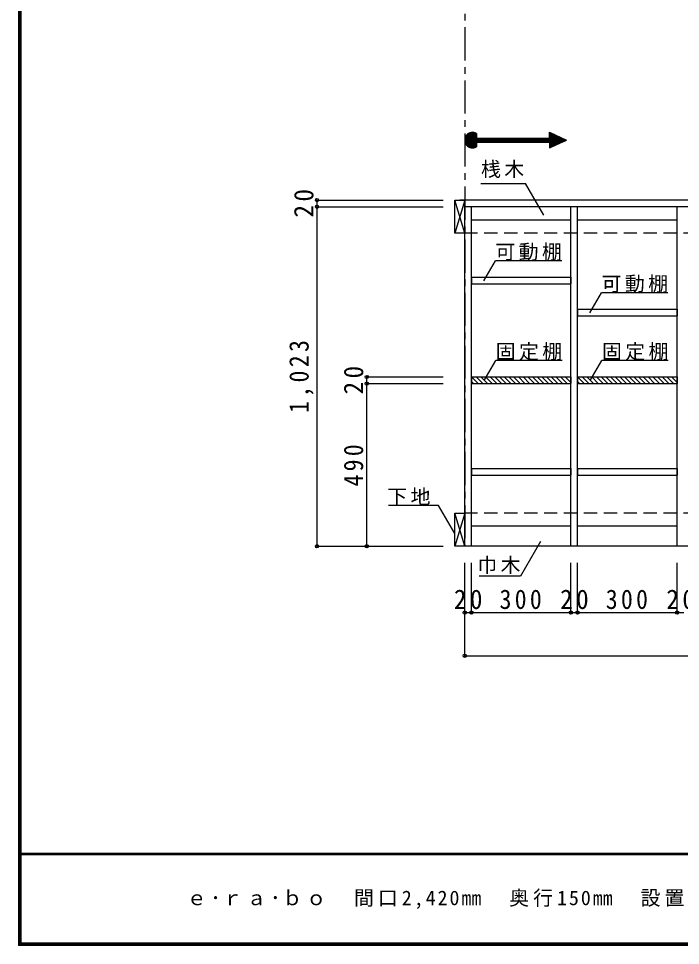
# Model space of a CAD drawing. Units: millimetres at full size, sheet at 1:20. Extents: x -3922 to 3878, y -2932 to 2722.
# Drawn here: x -3922 to -1928, y -2864 to -71 of the extents above; entities that cross this region are included whole.
import ezdxf

# ---------------------------------------------------------------- set-up
doc = ezdxf.new("R2010")
doc.units = ezdxf.units.MM
doc.header["$LTSCALE"] = 20
doc.header["$PDMODE"] = 32
doc.header["$PDSIZE"] = 10
doc.linetypes.add('CHAIN1', pattern=[8, 5, -1, 1, -1])
doc.linetypes.add('DASHED2', pattern=[3, 2, -1])
for name, color, linetype in [('0-2_本体', 2, 'Continuous'), ('0-3_固定棚', 3, 'Continuous'), ('0-7_桟木・巾木', 7, 'Continuous'), ('0-8_引き出し', 3, 'Continuous'), ('0-A_文字', 7, 'Continuous'), ('0-B_寸法', 7, 'Continuous'), ('0-C_ハッチ', 4, 'Continuous'), ('F-1_枠', 6, 'Continuous'), ('F-A_文字', 7, 'Continuous')]:
    doc.layers.add(name, color=color, linetype=linetype)
doc.styles.add('ＭＳ ゴシック', font='')
doc.styles.get('ＭＳ ゴシック').set_extended_font_data('MS Gothic')

msp = doc.modelspace()

# ---------------------------------------------------------------- linework, layer by layer
at = {"layer": '0-2_本体', "color": 3}
for p, q in [((-142.87, -618.27), (-2592.87, -618.27)), ((-2577.87, -1661.27), (-2577.87, -618.27)), ((-157.87, -638.27), (-2577.87, -638.27)), ((-2577.87, -1661.27), (-2577.87, -638.27)), ((-2557.87, -1661.27), (-2557.87, -638.27)), ((-2257.87, -1661.27), (-2257.87, -638.27)), ((-2237.87, -1661.27), (-2237.87, -638.27)), ((-1937.87, -1661.27), (-1937.87, -638.27)), ((-142.87, -1661.27), (-2577.87, -1661.27))]:
    msp.add_line(p, q, dxfattribs=at)
at = {"layer": '0-3_固定棚'}
for p, q in [((-2557.87, -850.77), (-2557.87, -870.77)), ((-2557.87, -850.77), (-2257.87, -850.77)), ((-2257.87, -850.77), (-2257.87, -870.77)), ((-2557.87, -870.77), (-2257.87, -870.77)), ((-2237.87, -946.77), (-2237.87, -966.77)), ((-2237.87, -946.77), (-1937.87, -946.77)), ((-1937.87, -946.77), (-1937.87, -966.77)), ((-2237.87, -966.77), (-1937.87, -966.77)), ((-2557.87, -1151.27), (-2557.87, -1171.27)), ((-2557.87, -1151.27), (-2257.87, -1151.27)), ((-2557.87, -1171.27), (-2257.87, -1171.27)), ((-2257.87, -1151.27), (-2257.87, -1171.27)), ((-2237.87, -1151.27), (-2237.87, -1171.27)), ((-2237.87, -1151.27), (-1937.87, -1151.27)), ((-2237.87, -1171.27), (-1937.87, -1171.27)), ((-1937.87, -1151.27), (-1937.87, -1171.27)), ((-2557.87, -1426.77), (-2557.87, -1446.77)), ((-2557.87, -1426.77), (-2257.87, -1426.77)), ((-2557.87, -1446.77), (-2257.87, -1446.77)), ((-2257.87, -1426.77), (-2257.87, -1446.77)), ((-2237.87, -1426.77), (-2237.87, -1446.77)), ((-2237.87, -1426.77), (-1937.87, -1426.77)), ((-2237.87, -1446.77), (-1937.87, -1446.77)), ((-1937.87, -1426.77), (-1937.87, -1446.77))]:
    msp.add_line(p, q, dxfattribs=at)
at = {"layer": '0-7_桟木・巾木'}
for p, q in [((-2257.87, -678.27), (-2557.87, -678.27)), ((-1937.87, -678.27), (-2237.87, -678.27)), ((-2257.87, -1601.27), (-2557.87, -1601.27)), ((-1937.87, -1601.27), (-2237.87, -1601.27))]:
    msp.add_line(p, q, dxfattribs=at)
at = {"layer": '0-8_引き出し', "color": 7}
for p, q in [((-2577.87, -618.27), (-2607.87, -718.27)), ((-2577.87, -718.27), (-2607.87, -618.27)), ((-2577.87, -1561.27), (-2607.87, -1661.27)), ((-2577.87, -1661.27), (-2607.87, -1561.27))]:
    msp.add_line(p, q, dxfattribs=at)
at = {"layer": '0-8_引き出し'}
for p, q in [((-2577.87, -718.27), (-2607.87, -718.27)), ((-2577.87, -1661.27), (-2607.87, -1661.27))]:
    msp.add_line(p, q, dxfattribs=at)
for points in [[(-2607.87, -718.27), (-2607.87, -618.27), (-2577.87, -618.27)], [(-2607.87, -1661.27), (-2607.87, -1561.27), (-2577.87, -1561.27)]]:
    msp.add_lwpolyline(points, dxfattribs=at)
at = {"layer": '0-A_文字', "linetype": 'CHAIN1'}
for p in [(-2577.87, 1822.73), (2381.17, -1661.27)]:
    msp.add_line(p, (-2577.87, -1661.27), dxfattribs=at)
at = {"layer": '0-A_文字'}
for p, q in [((-2577.86, -437.89), (-2553.91, -413.94)), ((-2577.72, -434.92), (-2556.88, -414.08)), ((-2577.68, -440.53), (-2551.27, -414.12)), ((-2577.24, -442.93), (-2548.87, -414.56)), ((-2577.06, -431.44), (-2560.37, -414.74)), ((-2576.62, -445.13), (-2546.67, -415.19)), ((-2575.82, -447.16), (-2544.64, -415.98)), ((-2575.31, -426.85), (-2564.95, -416.49)), ((-2574.88, -449.05), (-2542.75, -416.92)), ((-2321.96, -413.93), (-2271.15, -437.54)), ((-2321.96, -431.65), (-2321.96, -413.93)), ((-2321.96, -416.75), (-2320.04, -414.83)), ((-2321.96, -419.58), (-2318.11, -415.73)), ((-2321.96, -422.41), (-2316.18, -416.62)), ((-2321.96, -425.24), (-2314.25, -417.52)), ((-2321.96, -428.07), (-2312.31, -418.42)), ((-2573.8, -450.8), (-2542.45, -419.45)), ((-2572.59, -452.42), (-2542.45, -422.28)), ((-2571.26, -453.92), (-2542.45, -425.11)), ((-2569.82, -455.3), (-2542.45, -427.94)), ((-2568.25, -456.56), (-2542.45, -430.76)), ((-2566.56, -457.7), (-2540.51, -431.65)), ((-2564.73, -458.7), (-2537.68, -431.65)), ((-2562.77, -459.57), (-2534.85, -431.65)), ((-2560.65, -460.27), (-2532.02, -431.65)), ((-2558.34, -460.8), (-2542.45, -444.91)), ((-2542.45, -443.44), (-2542.45, -457.99)), ((-2542.45, -443.44), (-2321.96, -443.44)), ((-2540.99, -443.44), (-2529.19, -431.65)), ((-2538.16, -443.44), (-2526.36, -431.65)), ((-2535.33, -443.44), (-2523.53, -431.65)), ((-2532.5, -443.44), (-2520.71, -431.65)), ((-2529.67, -443.44), (-2517.88, -431.65)), ((-2526.84, -443.44), (-2515.05, -431.65)), ((-2524.02, -443.44), (-2512.22, -431.65)), ((-2521.19, -443.44), (-2509.39, -431.65)), ((-2518.36, -443.44), (-2506.56, -431.65)), ((-2515.53, -443.44), (-2503.74, -431.65)), ((-2512.7, -443.44), (-2500.91, -431.65)), ((-2509.87, -443.44), (-2498.08, -431.65)), ((-2507.04, -443.44), (-2495.25, -431.65)), ((-2504.22, -443.44), (-2492.42, -431.65)), ((-2501.39, -443.44), (-2489.59, -431.65)), ((-2498.56, -443.44), (-2486.77, -431.65)), ((-2495.73, -443.44), (-2483.94, -431.65)), ((-2492.9, -443.44), (-2481.11, -431.65)), ((-2490.07, -443.44), (-2478.28, -431.65)), ((-2487.25, -443.44), (-2475.45, -431.65)), ((-2484.42, -443.44), (-2472.62, -431.65)), ((-2481.59, -443.44), (-2469.79, -431.65)), ((-2478.76, -443.44), (-2466.97, -431.65)), ((-2475.93, -443.44), (-2464.14, -431.65)), ((-2473.1, -443.44), (-2461.31, -431.65)), ((-2470.27, -443.44), (-2458.48, -431.65)), ((-2467.45, -443.44), (-2455.65, -431.65)), ((-2464.62, -443.44), (-2452.82, -431.65)), ((-2461.79, -443.44), (-2450, -431.65)), ((-2458.96, -443.44), (-2447.17, -431.65)), ((-2456.13, -443.44), (-2444.34, -431.65)), ((-2453.3, -443.44), (-2441.51, -431.65)), ((-2450.48, -443.44), (-2438.68, -431.65)), ((-2447.65, -443.44), (-2435.85, -431.65)), ((-2444.82, -443.44), (-2433.03, -431.65)), ((-2441.99, -443.44), (-2430.2, -431.65)), ((-2439.16, -443.44), (-2427.37, -431.65)), ((-2436.33, -443.44), (-2424.54, -431.65)), ((-2433.51, -443.44), (-2421.71, -431.65)), ((-2430.68, -443.44), (-2418.88, -431.65)), ((-2427.85, -443.44), (-2416.05, -431.65)), ((-2425.02, -443.44), (-2413.23, -431.65)), ((-2422.19, -443.44), (-2410.4, -431.65)), ((-2419.36, -443.44), (-2407.57, -431.65)), ((-2416.53, -443.44), (-2404.74, -431.65)), ((-2413.71, -443.44), (-2401.91, -431.65)), ((-2410.88, -443.44), (-2399.08, -431.65)), ((-2408.05, -443.44), (-2396.26, -431.65)), ((-2405.22, -443.44), (-2393.43, -431.65)), ((-2402.39, -443.44), (-2390.6, -431.65)), ((-2399.56, -443.44), (-2387.77, -431.65)), ((-2396.74, -443.44), (-2384.94, -431.65)), ((-2393.91, -443.44), (-2382.11, -431.65)), ((-2391.08, -443.44), (-2379.29, -431.65)), ((-2388.25, -443.44), (-2376.46, -431.65)), ((-2385.42, -443.44), (-2373.63, -431.65)), ((-2382.59, -443.44), (-2370.8, -431.65)), ((-2379.77, -443.44), (-2367.97, -431.65)), ((-2376.94, -443.44), (-2365.14, -431.65)), ((-2374.11, -443.44), (-2362.31, -431.65)), ((-2371.28, -443.44), (-2359.49, -431.65)), ((-2368.45, -443.44), (-2356.66, -431.65)), ((-2365.62, -443.44), (-2353.83, -431.65)), ((-2362.79, -443.44), (-2351, -431.65)), ((-2359.97, -443.44), (-2348.17, -431.65)), ((-2357.14, -443.44), (-2345.34, -431.65)), ((-2354.31, -443.44), (-2342.52, -431.65)), ((-2351.48, -443.44), (-2339.69, -431.65)), ((-2348.65, -443.44), (-2336.86, -431.65)), ((-2345.82, -443.44), (-2334.03, -431.65)), ((-2343, -443.44), (-2331.2, -431.65)), ((-2340.17, -443.44), (-2328.37, -431.65)), ((-2337.34, -443.44), (-2325.54, -431.65)), ((-2334.51, -443.44), (-2322.72, -431.65)), ((-2331.68, -443.44), (-2308.45, -420.21)), ((-2328.85, -443.44), (-2306.52, -421.11)), ((-2326.03, -443.44), (-2304.59, -422.01)), ((-2323.2, -443.44), (-2302.66, -422.9)), ((-2321.96, -430.9), (-2310.38, -419.31)), ((-2321.96, -445.04), (-2300.73, -423.8)), ((-2321.96, -447.87), (-2298.8, -424.7)), ((-2321.96, -450.69), (-2296.87, -425.6)), ((-2321.96, -453.52), (-2294.93, -426.49)), ((-2321.96, -456.35), (-2293, -427.39)), ((-2321.96, -459.18), (-2291.07, -428.29)), ((-2321.96, -461.16), (-2271.15, -437.54)), ((-2321.96, -443.44), (-2321.96, -461.16)), ((-2320.37, -460.41), (-2289.14, -429.18)), ((-2315.09, -457.96), (-2287.21, -430.08)), ((-2309.81, -455.51), (-2285.28, -430.98)), ((-2304.52, -453.05), (-2283.35, -431.88)), ((-2299.24, -450.6), (-2281.42, -432.77)), ((-2293.96, -448.14), (-2279.48, -433.67)), ((-2288.67, -445.69), (-2277.55, -434.57)), ((-2283.39, -443.23), (-2275.62, -435.46)), ((-2278.11, -440.78), (-2273.69, -436.36)), ((-2272.82, -438.32), (-2271.76, -437.26)), ((-2555.82, -461.1), (-2542.45, -447.73)), ((-2553.01, -461.12), (-2542.45, -450.56)), ((-2549.79, -460.73), (-2542.45, -453.39)), ((-2545.83, -459.6), (-2542.45, -456.22)), ((-2520.54, -861.83), (-2485.52, -801.18)), ((-2285.52, -801.18), (-2485.52, -801.18)), ((-2200.54, -957.83), (-2165.52, -897.18)), ((-1965.52, -897.18), (-2165.52, -897.18)), ((-2519.54, -1162.33), (-2484.52, -1101.68)), ((-2284.52, -1101.68), (-2484.52, -1101.68)), ((-2199.54, -1162.33), (-2164.52, -1101.68)), ((-1964.52, -1101.68), (-2164.52, -1101.68)), ((-2656.63, -1538.48), (-2807.16, -1538.48)), ((-2607.87, -1622.95), (-2656.63, -1538.48)), ((-2349.33, -1646.51), (-2410.05, -1751.68)), ((-2410.05, -1751.68), (-2533.82, -1751.68))]:
    msp.add_line(p, q, dxfattribs=at)
msp.add_lwpolyline([(-2542.45, -417.1), (-2542.45, -431.65), (-2321.96, -431.65)], dxfattribs=at)
msp.add_arc((-2554.26, -437.54), 23.61, 60, 300, dxfattribs=at)
at = {"layer": '0-B_寸法'}
for p in [(-2528.86, -568.38), (-2339.45, -663.34)]:
    msp.add_line(p, (-2394.28, -568.38), dxfattribs=at)
at = {"layer": '0-B_寸法', "color": 4}
for p, q in [((-3022.87, -618.27), (-3022.87, -638.27)), ((-3022.87, -618.27), (-2642.87, -618.27)), ((-3022.87, -638.27), (-3022.87, -1661.27)), ((-3022.87, -638.27), (-2642.87, -638.27)), ((-2872.87, -1171.27), (-2872.87, -1151.27)), ((-2872.87, -1151.27), (-2642.87, -1151.27)), ((-2872.87, -1661.27), (-2872.87, -1171.27)), ((-2872.87, -1171.27), (-2642.87, -1171.27)), ((-3022.87, -1661.27), (-2872.87, -1661.27)), ((-2872.87, -1661.27), (-2642.87, -1661.27)), ((-2577.87, -1861.27), (-2577.87, -1711.27)), ((-2557.87, -1861.27), (-2557.87, -1711.27)), ((-2257.87, -1861.27), (-2257.87, -1711.27)), ((-2237.87, -1861.27), (-2237.87, -1711.27)), ((-1937.87, -1861.27), (-1937.87, -1711.27)), ((-2577.87, -1861.27), (-2557.87, -1861.27)), ((-2577.87, -1991.27), (-2577.87, -1861.27)), ((-2557.87, -1861.27), (-2257.87, -1861.27)), ((-2257.87, -1861.27), (-2237.87, -1861.27)), ((-2237.87, -1861.27), (-1937.87, -1861.27)), ((-1937.87, -1861.27), (-1917.87, -1861.27)), ((-2577.87, -1991.27), (-157.87, -1991.27))]:
    msp.add_line(p, q, dxfattribs=at)
at = {"layer": '0-B_寸法', "color": 4, "linetype": 'DASHED2'}
for p, q in [((2381.17, -618.27), (-2577.87, -618.27)), ((2381.17, -718.27), (-2577.87, -718.27)), ((2381.17, -1561.27), (-2577.87, -1561.27))]:
    msp.add_line(p, q, dxfattribs=at)
at = {"layer": '0-B_寸法'}
for p in [(-3022.87, -618.27), (-3022.87, -638.27), (-2872.87, -1151.27), (-2872.87, -1171.27), (-3022.87, -1661.27), (-2872.87, -1661.27), (-2577.87, -1861.27), (-2557.87, -1861.27), (-2257.87, -1861.27), (-2237.87, -1861.27), (-1937.87, -1861.27), (-2577.87, -1991.27)]:
    msp.add_point(p, dxfattribs=at)
at = {"layer": '0-C_ハッチ'}
for p, q in [((-2551.86, -1171.27), (-2557.87, -1165.26)), ((-2537.72, -1171.27), (-2557.72, -1151.27)), ((-2523.58, -1171.27), (-2543.58, -1151.27)), ((-2509.44, -1171.27), (-2529.44, -1151.27)), ((-2495.29, -1171.27), (-2515.29, -1151.27)), ((-2481.15, -1171.27), (-2501.15, -1151.27)), ((-2467.01, -1171.27), (-2487.01, -1151.27)), ((-2452.87, -1171.27), (-2472.87, -1151.27)), ((-2438.72, -1171.27), (-2458.72, -1151.27)), ((-2424.58, -1171.27), (-2444.58, -1151.27)), ((-2410.44, -1171.27), (-2430.44, -1151.27)), ((-2396.3, -1171.27), (-2416.3, -1151.27)), ((-2382.16, -1171.27), (-2402.16, -1151.27)), ((-2368.01, -1171.27), (-2388.01, -1151.27)), ((-2353.87, -1171.27), (-2373.87, -1151.27)), ((-2339.73, -1171.27), (-2359.73, -1151.27)), ((-2325.59, -1171.27), (-2345.59, -1151.27)), ((-2311.45, -1171.27), (-2331.45, -1151.27)), ((-2297.3, -1171.27), (-2317.3, -1151.27)), ((-2283.16, -1171.27), (-2303.16, -1151.27)), ((-2269.02, -1171.27), (-2289.02, -1151.27)), ((-2257.87, -1168.28), (-2274.88, -1151.27)), ((-2257.87, -1154.14), (-2260.73, -1151.27)), ((-2231.86, -1171.27), (-2237.87, -1165.26)), ((-2217.72, -1171.27), (-2237.72, -1151.27)), ((-2203.58, -1171.27), (-2223.58, -1151.27)), ((-2189.44, -1171.27), (-2209.44, -1151.27)), ((-2175.29, -1171.27), (-2195.29, -1151.27)), ((-2161.15, -1171.27), (-2181.15, -1151.27)), ((-2147.01, -1171.27), (-2167.01, -1151.27)), ((-2132.87, -1171.27), (-2152.87, -1151.27)), ((-2118.72, -1171.27), (-2138.72, -1151.27)), ((-2104.58, -1171.27), (-2124.58, -1151.27)), ((-2090.44, -1171.27), (-2110.44, -1151.27)), ((-2076.3, -1171.27), (-2096.3, -1151.27)), ((-2062.16, -1171.27), (-2082.16, -1151.27)), ((-2048.01, -1171.27), (-2068.01, -1151.27)), ((-2033.87, -1171.27), (-2053.87, -1151.27)), ((-2019.73, -1171.27), (-2039.73, -1151.27)), ((-2005.59, -1171.27), (-2025.59, -1151.27)), ((-1991.45, -1171.27), (-2011.45, -1151.27)), ((-1977.3, -1171.27), (-1997.3, -1151.27)), ((-1963.16, -1171.27), (-1983.16, -1151.27)), ((-1949.02, -1171.27), (-1969.02, -1151.27)), ((-1937.87, -1168.28), (-1954.88, -1151.27)), ((-1937.87, -1154.14), (-1940.73, -1151.27))]:
    msp.add_line(p, q, dxfattribs=at)
at = {"layer": 'F-1_枠'}
for p, q in [((-3922.03, 2722.29), (-3922.03, -2864.37)), ((-3918.7, 2722.29), (-3918.7, -2864.37)), ((-3915.36, 2722.29), (-3915.36, -2864.37)), ((3877.97, -2587.71), (-3922.03, -2587.71)), ((3877.97, -2591.04), (-3922.03, -2591.04)), ((3877.97, -2857.71), (-3922.03, -2857.71)), ((3877.97, -2861.04), (-3922.03, -2861.04)), ((3877.97, -2864.37), (-3922.03, -2864.37))]:
    msp.add_line(p, q, dxfattribs=at)

# ---------------------------------------------------------------- texts
at = {"layer": '0-A_文字', "char_height": 43.99, "attachment_point": 7, "style": 'ＭＳ ゴシック'}
for s, insert in [('\\T1.17;可動棚', (-2485.52, -801.18)), ('\\T1.17;可動棚', (-2165.52, -897.18)), ('\\T1.17;固定棚', (-2484.52, -1101.68)), ('\\T1.17;固定棚', (-2164.52, -1101.68)), ('\\T1.17;下地', (-2811.14, -1538.48)), ('\\T1.17;巾木', (-2540.05, -1744.57))]:
    msp.add_mtext(s, dxfattribs=dict(at, insert=insert))
at = {"layer": '0-B_寸法', "attachment_point": 7, "style": 'ＭＳ ゴシック'}
for s, insert, char_height in [('\\T1.17;桟木', (-2528.86, -551.92), 43.99), ('\\T1.27;\\W0.95;20', (-2610.37, -1851.27), 58.65), ('\\T1.27;\\W0.9;300', (-2472.87, -1851.27), 58.65), ('\\T1.27;\\W0.95;20', (-2290.37, -1851.27), 58.65), ('\\T1.27;\\W0.9;300', (-2152.87, -1851.27), 58.65), ('\\T1.27;\\W0.95;20', (-1970.37, -1851.27), 58.65)]:
    msp.add_mtext(s, dxfattribs=dict(at, insert=insert, char_height=char_height))
at = {"layer": '0-B_寸法', "char_height": 58.65, "attachment_point": 7, "rotation": 90, "style": 'ＭＳ ゴシック'}
for s, insert in [('\\T1.27;\\W0.95;20', (-3032.87, -670.77)), ('\\T1.28;\\W0.9;1,023', (-3032.87, -1259.77)), ('\\T1.27;\\W0.95;20', (-2882.87, -1203.77)), ('\\T1.27;\\W0.9;490', (-2882.87, -1481.27))]:
    msp.add_mtext(s, dxfattribs=dict(at, insert=insert))
at = {"layer": 'F-A_文字', "insert": (-3415.36, -2754.37), "char_height": 43.99, "attachment_point": 7, "style": 'ＭＳ ゴシック'}
msp.add_mtext('\\T1.2;ｅ･ｒａ･ｂｏ\u3000間口2,420㎜\u3000奥行150㎜\u3000設置条件:片壁ｘ床置き', dxfattribs=at)

doc.saveas('drawing.dxf')
